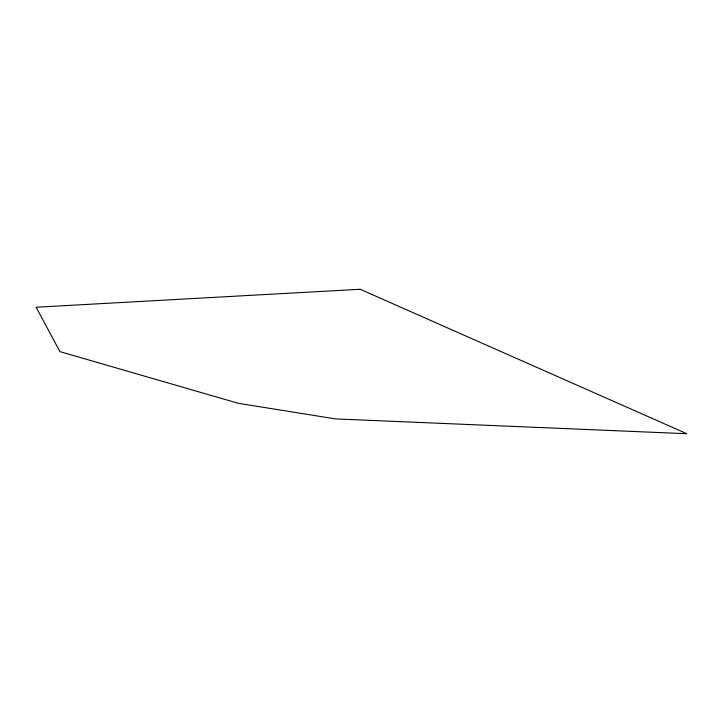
<?xml version="1.0" encoding="UTF-8"?>
<svg xmlns="http://www.w3.org/2000/svg" width="723" height="723" viewBox="0 0 723 723"><rect width="100%" height="100%" fill="white"/><g stroke="black" fill="none" stroke-linecap="round" stroke-linejoin="round"><path stroke-width="1.08" d="M360.144 289.272L36.15 307.23L59.892 351.613L238.364 403.317L335.589 418.915L686.85 433.728L360.144 289.272"/></g></svg>
